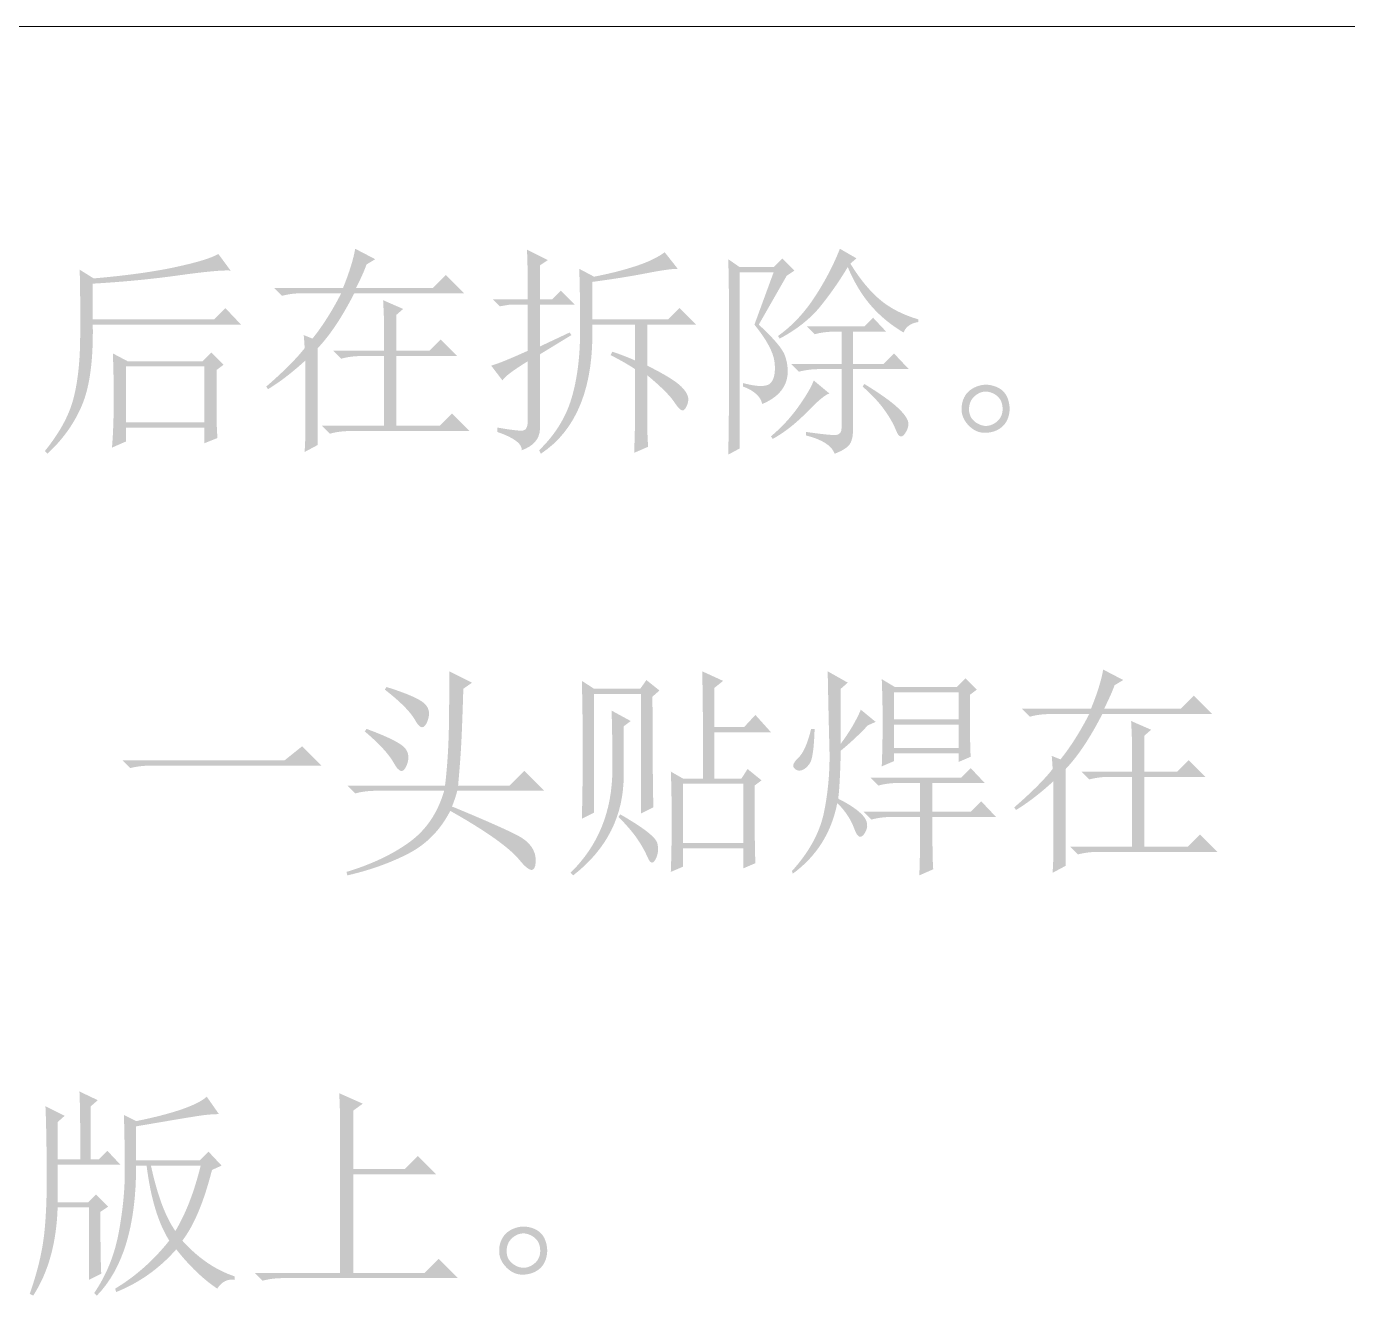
# Model space of a CAD drawing. Header units: millimetres. Extents: x 0 to 841, y 0 to 1189.
# Drawn here: x 590.01 to 637.19, y 73.58 to 118.9 of the extents above; entities that cross this region are included whole.
import ezdxf

# ---------------------------------------------------------------- set-up
doc = ezdxf.new("R2010")
doc.units = ezdxf.units.MM
doc.layers.add('C00-00-00', color=7, linetype='Continuous')
doc.layers.add('CBF-BF-BF', color=7, linetype='Continuous', true_color=0xbfbfbf)

msp = doc.modelspace()

# ---------------------------------------------------------------- hatches: boundary and pattern name
at = {"layer": 'C00-00-00'}
h = msp.add_hatch(color=256, dxfattribs=at)
edge = h.paths.add_edge_path(flags=0)
edge.add_spline(control_points=[(599.943995, 107.410843), (599.943995, 107.47313), (599.933522, 107.629124), (599.912576, 107.878273), (599.912576, 107.878273), (600.224012, 107.753699), (600.224012, 107.753699), (600.57679, 108.189159), (600.919646, 108.72935), (601.252029, 109.373169), (601.252029, 109.373169), (599.881708, 109.373169), (599.881708, 109.373169), (599.611612, 109.373169), (599.362463, 109.34175), (599.13426, 109.279462), (599.13426, 109.279462), (598.853691, 109.560031), (598.853691, 109.560031), (598.853691, 109.560031), (601.314316, 109.560031), (601.314316, 109.560031), (601.542519, 110.120066), (601.687489, 110.587496), (601.750328, 110.96122), (601.750328, 110.96122), (602.466356, 110.587496), (602.466356, 110.587496), (602.466356, 110.587496), (602.15492, 110.400634), (602.15492, 110.400634), (602.092632, 110.213772), (601.968058, 109.933755), (601.781196, 109.560031), (601.781196, 109.560031), (604.521838, 109.560031), (604.521838, 109.560031), (604.521838, 109.560031), (604.989268, 110.02691), (604.989268, 110.02691), (604.989268, 110.02691), (605.64301, 109.373169), (605.64301, 109.373169), (605.64301, 109.373169), (601.718908, 109.373169), (601.718908, 109.373169), (601.282897, 108.521541), (600.846886, 107.867249), (600.410874, 107.410843), (600.410874, 107.410843), (600.410874, 103.95362), (600.410874, 103.95362), (600.410874, 103.95362), (599.943995, 103.704471), (599.943995, 103.704471), (599.96439, 104.036854), (599.974863, 104.337817), (599.974863, 104.607913), (599.974863, 104.607913), (599.974863, 106.974831), (599.974863, 106.974831), (599.497511, 106.53882), (599.051026, 106.196515), (598.635961, 105.947366), (598.635961, 105.947366), (598.573674, 106.040521), (598.573674, 106.040521), (599.196547, 106.580161), (599.652953, 107.037119), (599.943995, 107.410843), (599.943995, 107.410843), (599.943995, 107.410843), (599.943995, 107.410843)], knot_values=[0, 0, 0, 0, 1, 1, 1, 2, 2, 2, 3, 3, 3, 4, 4, 4, 5, 5, 5, 6, 6, 6, 7, 7, 7, 8, 8, 8, 9, 9, 9, 10, 10, 10, 11, 11, 11, 12, 12, 12, 13, 13, 13, 14, 14, 14, 15, 15, 15, 16, 16, 16, 17, 17, 17, 18, 18, 18, 19, 19, 19, 20, 20, 20, 21, 21, 21, 22, 22, 22, 23, 23, 23, 24, 24, 24, 24], degree=3, periodic=1)
edge = h.paths.add_edge_path(flags=0)
edge.add_spline(control_points=[(602.777793, 108.345153), (602.777793, 108.490673), (602.76732, 108.750296), (602.746925, 109.12402), (602.746925, 109.12402), (603.462953, 108.812583), (603.462953, 108.812583), (603.462953, 108.812583), (603.213804, 108.594302), (603.213804, 108.594302), (603.213804, 108.594302), (603.213804, 107.317687), (603.213804, 107.317687), (603.213804, 107.317687), (604.397263, 107.317687), (604.397263, 107.317687), (604.397263, 107.317687), (604.802407, 107.722279), (604.802407, 107.722279), (604.802407, 107.722279), (605.39386, 107.130825), (605.39386, 107.130825), (605.39386, 107.130825), (603.213804, 107.130825), (603.213804, 107.130825), (603.213804, 107.130825), (603.213804, 104.639332), (603.213804, 104.639332), (603.213804, 104.639332), (604.770987, 104.639332), (604.770987, 104.639332), (604.770987, 104.639332), (605.206999, 105.075344), (605.206999, 105.075344), (605.206999, 105.075344), (605.829872, 104.45247), (605.829872, 104.45247), (605.829872, 104.45247), (601.594334, 104.45247), (601.594334, 104.45247), (601.324238, 104.45247), (601.075089, 104.421051), (600.846886, 104.358764), (600.846886, 104.358764), (600.566868, 104.639332), (600.566868, 104.639332), (600.566868, 104.639332), (602.777793, 104.639332), (602.777793, 104.639332), (602.777793, 104.639332), (602.777793, 107.130825), (602.777793, 107.130825), (602.777793, 107.130825), (601.999477, 107.130825), (601.999477, 107.130825), (601.729381, 107.130825), (601.480232, 107.099406), (601.252029, 107.037119), (601.252029, 107.037119), (600.97146, 107.317687), (600.97146, 107.317687), (600.97146, 107.317687), (602.777793, 107.317687), (602.777793, 107.317687), (602.777793, 107.317687), (602.777793, 108.345153), (602.777793, 108.345153)], knot_values=[0, 0, 0, 0, 1, 1, 1, 2, 2, 2, 3, 3, 3, 4, 4, 4, 5, 5, 5, 6, 6, 6, 7, 7, 7, 8, 8, 8, 9, 9, 9, 10, 10, 10, 11, 11, 11, 12, 12, 12, 13, 13, 13, 14, 14, 14, 15, 15, 15, 16, 16, 16, 17, 17, 17, 18, 18, 18, 19, 19, 19, 20, 20, 20, 21, 21, 21, 22, 22, 22, 22], degree=3, periodic=1)
h = msp.add_hatch(color=256, dxfattribs=at)
edge = h.paths.add_edge_path(flags=0)
edge.add_spline(control_points=[(612.180533, 106.445665), (612.180533, 106.445665), (612.180533, 104.763907), (612.180533, 104.763907), (612.180533, 104.493811), (612.190455, 104.203321), (612.211401, 103.891333), (612.211401, 103.891333), (611.713103, 103.673603), (611.713103, 103.673603), (611.734049, 104.255135), (611.744522, 104.701068), (611.744522, 105.013056), (611.744522, 105.013056), (611.744522, 106.663395), (611.744522, 106.663395), (611.495373, 106.829311), (611.204331, 106.995226), (610.872499, 107.161693), (610.872499, 107.161693), (610.934787, 107.286268), (610.934787, 107.286268), (611.183936, 107.203035), (611.45348, 107.099406), (611.744522, 106.974831), (611.744522, 106.974831), (611.744522, 108.251997), (611.744522, 108.251997), (611.744522, 108.251997), (610.218207, 108.251997), (610.218207, 108.251997), (610.280494, 106.030048), (609.668094, 104.49326), (608.381006, 103.642184), (608.381006, 103.642184), (608.318719, 103.766758), (608.318719, 103.766758), (608.878754, 104.306949), (609.262951, 104.91935), (609.470759, 105.60451), (609.678016, 106.289671), (609.782196, 107.099406), (609.782196, 108.033716), (609.782196, 108.968026), (609.771722, 109.705001), (609.751328, 110.245192), (609.751328, 110.245192), (610.280494, 109.964623), (610.280494, 109.964623), (610.820134, 110.068252), (611.313472, 110.192826), (611.759956, 110.338347), (612.20644, 110.483868), (612.554257, 110.649784), (612.803407, 110.836646), (612.803407, 110.836646), (613.270286, 110.245192), (613.270286, 110.245192), (613.062478, 110.245192), (612.693715, 110.192826), (612.164548, 110.089198), (611.635381, 109.985569), (610.986601, 109.88139), (610.218207, 109.777761), (610.218207, 109.777761), (610.218207, 108.438859), (610.218207, 108.438859), (610.218207, 108.438859), (612.927981, 108.438859), (612.927981, 108.438859), (612.927981, 108.438859), (613.332573, 108.843451), (613.332573, 108.843451), (613.332573, 108.843451), (613.924578, 108.251997), (613.924578, 108.251997), (613.924578, 108.251997), (612.180533, 108.251997), (612.180533, 108.251997), (612.180533, 108.251997), (612.180533, 106.787969), (612.180533, 106.787969), (612.803407, 106.476533), (613.207999, 106.227383), (613.39486, 106.040521), (613.581722, 105.85366), (613.664956, 105.687744), (613.64401, 105.542223), (613.623064, 105.396702), (613.576762, 105.288113), (613.504001, 105.215352), (613.431241, 105.142592), (613.316588, 105.225274), (613.161145, 105.464502), (613.005703, 105.703178), (612.678832, 106.030048), (612.180533, 106.445665), (612.180533, 106.445665), (612.180533, 106.445665), (612.180533, 106.445665)], knot_values=[0, 0, 0, 0, 1, 1, 1, 2, 2, 2, 3, 3, 3, 4, 4, 4, 5, 5, 5, 6, 6, 6, 7, 7, 7, 8, 8, 8, 9, 9, 9, 10, 10, 10, 11, 11, 11, 12, 12, 12, 13, 13, 13, 14, 14, 14, 15, 15, 15, 16, 16, 16, 17, 17, 17, 18, 18, 18, 19, 19, 19, 20, 20, 20, 21, 21, 21, 22, 22, 22, 23, 23, 23, 24, 24, 24, 25, 25, 25, 26, 26, 26, 27, 27, 27, 28, 28, 28, 29, 29, 29, 30, 30, 30, 31, 31, 31, 32, 32, 32, 33, 33, 33, 33], degree=3, periodic=1)
edge = h.paths.add_edge_path(flags=0)
edge.add_spline(control_points=[(608.349587, 107.47313), (608.349587, 107.47313), (609.408472, 107.971429), (609.408472, 107.971429), (609.408472, 107.971429), (609.470759, 107.878273), (609.470759, 107.878273), (609.470759, 107.878273), (608.349587, 107.193113), (608.349587, 107.193113), (608.349587, 107.193113), (608.349587, 104.514758), (608.349587, 104.514758), (608.328641, 104.16198), (608.110911, 103.912279), (607.695846, 103.766758), (607.716241, 103.995513), (607.42575, 104.213794), (606.823823, 104.421051), (606.823823, 104.421051), (606.823823, 104.577045), (606.823823, 104.577045), (607.301176, 104.493811), (607.602139, 104.457431), (607.726714, 104.467904), (607.851288, 104.477826), (607.913576, 104.59744), (607.913576, 104.826194), (607.913576, 104.826194), (607.913576, 106.943963), (607.913576, 106.943963), (607.373385, 106.611581), (607.072421, 106.383377), (607.010685, 106.258803), (607.010685, 106.258803), (606.605542, 106.787969), (606.605542, 106.787969), (606.833745, 106.850257), (607.269756, 107.026646), (607.913576, 107.317687), (607.913576, 107.317687), (607.913576, 108.968026), (607.913576, 108.968026), (607.913576, 108.968026), (607.290703, 108.968026), (607.290703, 108.968026), (607.290703, 108.968026), (606.916979, 108.905739), (606.916979, 108.905739), (606.916979, 108.905739), (606.667829, 109.154888), (606.667829, 109.154888), (606.667829, 109.154888), (607.913576, 109.154888), (607.913576, 109.154888), (607.913576, 110.047857), (607.903103, 110.639311), (607.882708, 110.930352), (607.882708, 110.930352), (608.630156, 110.556628), (608.630156, 110.556628), (608.630156, 110.556628), (608.349587, 110.369766), (608.349587, 110.369766), (608.349587, 110.369766), (608.349587, 109.154888), (608.349587, 109.154888), (608.349587, 109.154888), (608.785598, 109.154888), (608.785598, 109.154888), (608.785598, 109.154888), (609.097035, 109.466324), (609.097035, 109.466324), (609.097035, 109.466324), (609.595334, 108.968026), (609.595334, 108.968026), (609.595334, 108.968026), (608.349587, 108.968026), (608.349587, 108.968026), (608.349587, 108.968026), (608.349587, 107.47313), (608.349587, 107.47313)], knot_values=[0, 0, 0, 0, 1, 1, 1, 2, 2, 2, 3, 3, 3, 4, 4, 4, 5, 5, 5, 6, 6, 6, 7, 7, 7, 8, 8, 8, 9, 9, 9, 10, 10, 10, 11, 11, 11, 12, 12, 12, 13, 13, 13, 14, 14, 14, 15, 15, 15, 16, 16, 16, 17, 17, 17, 18, 18, 18, 19, 19, 19, 20, 20, 20, 21, 21, 21, 22, 22, 22, 23, 23, 23, 24, 24, 24, 25, 25, 25, 26, 26, 26, 27, 27, 27, 27], degree=3, periodic=1)
h = msp.add_hatch(color=256, dxfattribs=at)
edge = h.paths.add_edge_path(flags=0)
edge.add_spline(control_points=[(619.651815, 110.618916), (619.651815, 110.618916), (619.434085, 110.432054), (619.434085, 110.432054), (619.765917, 109.891863), (620.113734, 109.466324), (620.476985, 109.154888), (620.840235, 108.843451), (621.302154, 108.604775), (621.863291, 108.438859), (621.863291, 108.438859), (621.863291, 108.345153), (621.863291, 108.345153), (621.593196, 108.30326), (621.416255, 108.178686), (621.333573, 107.971429), (620.876616, 108.241524), (620.487458, 108.563434), (620.165548, 108.937158), (619.843638, 109.310882), (619.568582, 109.767288), (619.340379, 110.307479), (619.070283, 109.850521), (618.753886, 109.393564), (618.390635, 108.937158), (618.026833, 108.4802), (617.534046, 108.08553), (616.911173, 107.753699), (616.911173, 107.753699), (616.848886, 107.846854), (616.848886, 107.846854), (617.347184, 108.199632), (617.783196, 108.66155), (618.15692, 109.232609), (618.530643, 109.803668), (618.831607, 110.379688), (619.060361, 110.96122), (619.060361, 110.96122), (619.651815, 110.618916), (619.651815, 110.618916)], knot_values=[0, 0, 0, 0, 1, 1, 1, 2, 2, 2, 3, 3, 3, 4, 4, 4, 5, 5, 5, 6, 6, 6, 7, 7, 7, 8, 8, 8, 9, 9, 9, 10, 10, 10, 11, 11, 11, 12, 12, 12, 13, 13, 13, 13], degree=3, periodic=1)
edge = h.paths.add_edge_path(flags=0)
edge.add_spline(control_points=[(617.845483, 104.421051), (618.426464, 104.338369), (618.784754, 104.301988), (618.919801, 104.31191), (619.054849, 104.322383), (619.122649, 104.410578), (619.122649, 104.577045), (619.122649, 104.577045), (619.122649, 106.663395), (619.122649, 106.663395), (619.122649, 106.663395), (618.343782, 106.663395), (618.343782, 106.663395), (618.073686, 106.663395), (617.824537, 106.631975), (617.596334, 106.570239), (617.596334, 106.570239), (617.316316, 106.850257), (617.316316, 106.850257), (617.316316, 106.850257), (619.122649, 106.850257), (619.122649, 106.850257), (619.122649, 106.850257), (619.122649, 108.002848), (619.122649, 108.002848), (619.122649, 108.002848), (618.904367, 108.002848), (618.904367, 108.002848), (618.634272, 108.002848), (618.385123, 107.971429), (618.15692, 107.909141), (618.15692, 107.909141), (617.876902, 108.18971), (617.876902, 108.18971), (617.876902, 108.18971), (619.932384, 108.18971), (619.932384, 108.18971), (619.932384, 108.18971), (620.243821, 108.501146), (620.243821, 108.501146), (620.243821, 108.501146), (620.7107, 108.002848), (620.7107, 108.002848), (620.7107, 108.002848), (619.527241, 108.002848), (619.527241, 108.002848), (619.527241, 108.002848), (619.527241, 106.850257), (619.527241, 106.850257), (619.527241, 106.850257), (620.617545, 106.850257), (620.617545, 106.850257), (620.617545, 106.850257), (620.991268, 107.223981), (620.991268, 107.223981), (620.991268, 107.223981), (621.520435, 106.663395), (621.520435, 106.663395), (621.520435, 106.663395), (619.527241, 106.663395), (619.527241, 106.663395), (619.527241, 106.663395), (619.527241, 104.483338), (619.527241, 104.483338), (619.527241, 104.255135), (619.485348, 104.083707), (619.402666, 103.969606), (619.319433, 103.855504), (619.143044, 103.746363), (618.873499, 103.642184), (618.76932, 103.933225), (618.426464, 104.150956), (617.845483, 104.296476), (617.845483, 104.296476), (617.845483, 104.421051), (617.845483, 104.421051)], knot_values=[0, 0, 0, 0, 1, 1, 1, 2, 2, 2, 3, 3, 3, 4, 4, 4, 5, 5, 5, 6, 6, 6, 7, 7, 7, 8, 8, 8, 9, 9, 9, 10, 10, 10, 11, 11, 11, 12, 12, 12, 13, 13, 13, 14, 14, 14, 15, 15, 15, 16, 16, 16, 17, 17, 17, 18, 18, 18, 19, 19, 19, 20, 20, 20, 21, 21, 21, 22, 22, 22, 23, 23, 23, 24, 24, 24, 25, 25, 25, 25], degree=3, periodic=1)
edge = h.paths.add_edge_path(flags=0)
edge.add_spline(control_points=[(618.126051, 106.258803), (618.126051, 106.258803), (618.686637, 105.791372), (618.686637, 105.791372), (618.562063, 105.770426), (618.296928, 105.552696), (617.892336, 105.137631), (617.487193, 104.722015), (617.077089, 104.400656), (616.662024, 104.171902), (616.662024, 104.171902), (616.599736, 104.265057), (616.599736, 104.265057), (616.97346, 104.576494), (617.300331, 104.929271), (617.5809, 105.323942), (617.860917, 105.718612), (618.042818, 106.030048), (618.126051, 106.258803), (618.126051, 106.258803), (618.126051, 106.258803), (618.126051, 106.258803)], knot_values=[0, 0, 0, 0, 1, 1, 1, 2, 2, 2, 3, 3, 3, 4, 4, 4, 5, 5, 5, 6, 6, 6, 7, 7, 7, 7], degree=3, periodic=1)
edge = h.paths.add_edge_path(flags=0)
edge.add_spline(control_points=[(619.870097, 106.040521), (619.870097, 106.040521), (619.932384, 106.134228), (619.932384, 106.134228), (620.472024, 105.801845), (620.856221, 105.53175), (621.084424, 105.324493), (621.312627, 105.116685), (621.447675, 104.945257), (621.489567, 104.810209), (621.530908, 104.675161), (621.494528, 104.524679), (621.380426, 104.358764), (621.265774, 104.192848), (621.162145, 104.229228), (621.06899, 104.467904), (620.975283, 104.706581), (620.830314, 104.960691), (620.632979, 105.230786), (620.435643, 105.500882), (620.180982, 105.770426), (619.870097, 106.040521), (619.870097, 106.040521), (619.870097, 106.040521), (619.870097, 106.040521)], knot_values=[0, 0, 0, 0, 1, 1, 1, 2, 2, 2, 3, 3, 3, 4, 4, 4, 5, 5, 5, 6, 6, 6, 7, 7, 7, 8, 8, 8, 8], degree=3, periodic=1)
edge = h.paths.add_edge_path(flags=0)
edge.add_spline(control_points=[(615.073972, 103.611316), (615.094367, 104.6702), (615.104841, 105.920908), (615.104841, 107.363989), (615.104841, 108.807071), (615.094367, 109.88139), (615.073972, 110.587496), (615.073972, 110.587496), (615.478564, 110.307479), (615.478564, 110.307479), (615.478564, 110.307479), (616.693443, 110.307479), (616.693443, 110.307479), (616.693443, 110.307479), (617.00488, 110.618916), (617.00488, 110.618916), (617.00488, 110.618916), (617.440891, 110.182904), (617.440891, 110.182904), (617.440891, 110.182904), (617.160322, 109.996042), (617.160322, 109.996042), (617.160322, 109.996042), (616.163725, 108.251997), (616.163725, 108.251997), (616.703365, 107.753699), (617.014801, 107.384936), (617.098035, 107.146259), (617.180717, 106.907032), (617.212137, 106.678829), (617.19119, 106.461099), (617.170244, 106.242817), (617.087562, 106.045482), (616.942041, 105.869094), (616.79652, 105.692705), (616.57879, 105.542223), (616.2883, 105.417648), (616.226012, 105.687744), (615.997809, 105.895001), (615.603139, 106.040521), (615.603139, 106.040521), (615.603139, 106.165096), (615.603139, 106.165096), (616.142779, 106.019575), (616.475162, 106.025087), (616.599736, 106.18053), (616.724311, 106.335973), (616.765652, 106.585122), (616.724311, 106.927978), (616.682419, 107.270834), (616.443742, 107.711806), (616.008282, 108.251997), (616.008282, 108.251997), (616.693443, 110.120617), (616.693443, 110.120617), (616.693443, 110.120617), (615.478564, 110.120617), (615.478564, 110.120617), (615.478564, 110.120617), (615.478564, 103.829046), (615.478564, 103.829046), (615.478564, 103.829046), (615.073972, 103.611316), (615.073972, 103.611316)], knot_values=[0, 0, 0, 0, 1, 1, 1, 2, 2, 2, 3, 3, 3, 4, 4, 4, 5, 5, 5, 6, 6, 6, 7, 7, 7, 8, 8, 8, 9, 9, 9, 10, 10, 10, 11, 11, 11, 12, 12, 12, 13, 13, 13, 14, 14, 14, 15, 15, 15, 16, 16, 16, 17, 17, 17, 18, 18, 18, 19, 19, 19, 20, 20, 20, 21, 21, 21, 21], degree=3, periodic=1)
h = msp.add_hatch(color=256, dxfattribs=at)
edge = h.paths.add_edge_path(flags=0)
edge.add_spline(control_points=[(590.665829, 103.73589), (591.185074, 104.37971), (591.522418, 104.99211), (591.67786, 105.573642), (591.833303, 106.154623), (591.916537, 106.855218), (591.92701, 107.675426), (591.937483, 108.495634), (591.932522, 109.34175), (591.911576, 110.213772), (591.911576, 110.213772), (592.409874, 109.902336), (592.409874, 109.902336), (593.593334, 110.005964), (594.568985, 110.141012), (595.337379, 110.307479), (596.105773, 110.473395), (596.614545, 110.628837), (596.863694, 110.774358), (596.863694, 110.774358), (597.299705, 110.182904), (597.299705, 110.182904), (597.02961, 110.203299), (596.411697, 110.145973), (595.446519, 110.011476), (594.48079, 109.876429), (593.458286, 109.777761), (592.379006, 109.715474), (592.379006, 109.715474), (592.379006, 108.438859), (592.379006, 108.438859), (592.379006, 108.438859), (596.7077, 108.438859), (596.7077, 108.438859), (596.7077, 108.438859), (597.112843, 108.843451), (597.112843, 108.843451), (597.112843, 108.843451), (597.673429, 108.251997), (597.673429, 108.251997), (597.673429, 108.251997), (592.379006, 108.251997), (592.379006, 108.251997), (592.399401, 107.006251), (592.274827, 106.055956), (592.004731, 105.402214), (591.734636, 104.747922), (591.319571, 104.161429), (590.759536, 103.642184), (590.759536, 103.642184), (590.665829, 103.73589), (590.665829, 103.73589)], knot_values=[0, 0, 0, 0, 1, 1, 1, 2, 2, 2, 3, 3, 3, 4, 4, 4, 5, 5, 5, 6, 6, 6, 7, 7, 7, 8, 8, 8, 9, 9, 9, 10, 10, 10, 11, 11, 11, 12, 12, 12, 13, 13, 13, 14, 14, 14, 15, 15, 15, 16, 16, 16, 17, 17, 17, 17], degree=3, periodic=1)
edge = h.paths.add_edge_path(flags=0)
edge.add_spline(control_points=[(596.801407, 106.632527), (596.801407, 106.632527), (596.801407, 105.043924), (596.801407, 105.043924), (596.801407, 104.732488), (596.811328, 104.451919), (596.832275, 104.20277), (596.832275, 104.20277), (596.365395, 104.015908), (596.365395, 104.015908), (596.365395, 104.015908), (596.365395, 104.577045), (596.365395, 104.577045), (596.365395, 104.577045), (593.562466, 104.577045), (593.562466, 104.577045), (593.562466, 104.577045), (593.562466, 104.078195), (593.562466, 104.078195), (593.562466, 104.078195), (593.064167, 103.860465), (593.064167, 103.860465), (593.105508, 104.338369), (593.126454, 104.903916), (593.126454, 105.557657), (593.126454, 106.211398), (593.115981, 106.767023), (593.095035, 107.223981), (593.095035, 107.223981), (593.624753, 106.943963), (593.624753, 106.943963), (593.624753, 106.943963), (596.303108, 106.943963), (596.303108, 106.943963), (596.303108, 106.943963), (596.614545, 107.2554), (596.614545, 107.2554), (596.614545, 107.2554), (597.050556, 106.819389), (597.050556, 106.819389), (597.050556, 106.819389), (596.801407, 106.632527), (596.801407, 106.632527)], knot_values=[0, 0, 0, 0, 1, 1, 1, 2, 2, 2, 3, 3, 3, 4, 4, 4, 5, 5, 5, 6, 6, 6, 7, 7, 7, 8, 8, 8, 9, 9, 9, 10, 10, 10, 11, 11, 11, 12, 12, 12, 13, 13, 13, 14, 14, 14, 14], degree=3, periodic=1)
edge = h.paths.add_edge_path(flags=0)
edge.add_spline(control_points=[(593.562466, 106.757101), (593.562466, 106.757101), (593.562466, 104.763907), (593.562466, 104.763907), (593.562466, 104.763907), (596.365395, 104.763907), (596.365395, 104.763907), (596.365395, 104.763907), (596.365395, 106.757101), (596.365395, 106.757101), (596.365395, 106.757101), (593.562466, 106.757101), (593.562466, 106.757101)], knot_values=[0, 0, 0, 0, 1, 1, 1, 2, 2, 2, 3, 3, 3, 4, 4, 4, 4], degree=3, periodic=1)
h = msp.add_hatch(color=256, dxfattribs=at)
edge = h.paths.add_edge_path(flags=0)
edge.add_spline(control_points=[(624.621843, 106.040521), (624.840124, 105.957288), (624.985094, 105.811767), (625.057854, 105.60451), (625.130615, 105.396702), (625.141088, 105.194406), (625.089274, 104.997071), (625.037459, 104.799736), (624.93328, 104.649254), (624.777837, 104.545626), (624.621843, 104.441446), (624.439942, 104.389632), (624.232685, 104.389632), (624.024877, 104.389632), (623.838015, 104.472314), (623.672099, 104.638781), (623.505632, 104.805248), (623.417438, 104.986598), (623.407516, 105.183933), (623.397043, 105.381268), (623.438384, 105.557657), (623.53209, 105.713651), (623.625246, 105.869094), (623.775728, 105.983195), (623.983536, 106.055956), (624.190793, 106.128716), (624.403562, 106.123204), (624.621843, 106.040521), (624.621843, 106.040521), (624.621843, 106.040521), (624.621843, 106.040521)], knot_values=[0, 0, 0, 0, 1, 1, 1, 2, 2, 2, 3, 3, 3, 4, 4, 4, 5, 5, 5, 6, 6, 6, 7, 7, 7, 8, 8, 8, 9, 9, 9, 10, 10, 10, 10], degree=3, periodic=1)
edge = h.paths.add_edge_path(flags=0)
edge.add_spline(control_points=[(623.983536, 104.717054), (624.190793, 104.602401), (624.39364, 104.607913), (624.590975, 104.732488), (624.78831, 104.857062), (624.881465, 105.038412), (624.870992, 105.27764), (624.860519, 105.516316), (624.751379, 105.687744), (624.544122, 105.791372), (624.336314, 105.895001), (624.138979, 105.885079), (623.952117, 105.760504), (623.765255, 105.635929), (623.672099, 105.458989), (623.672099, 105.230786), (623.672099, 105.002583), (623.775728, 104.831155), (623.983536, 104.717054), (623.983536, 104.717054), (623.983536, 104.717054), (623.983536, 104.717054)], knot_values=[0, 0, 0, 0, 1, 1, 1, 2, 2, 2, 3, 3, 3, 4, 4, 4, 5, 5, 5, 6, 6, 6, 7, 7, 7, 7], degree=3, periodic=1)
h = msp.add_hatch(color=256, dxfattribs=at)
edge = h.paths.add_edge_path(flags=0)
edge.add_spline(control_points=[(602.871736, 95.312469), (603.598238, 95.084266), (604.050234, 94.886931), (604.226623, 94.721015), (604.403012, 94.554548), (604.43388, 94.336818), (604.319778, 94.066722), (604.205677, 93.796627), (604.065668, 93.812612), (603.899752, 94.113576), (603.733285, 94.414539), (603.370034, 94.782751), (602.809448, 95.219314), (602.809448, 95.219314), (602.871736, 95.312469), (602.871736, 95.312469)], knot_values=[0, 0, 0, 0, 1, 1, 1, 2, 2, 2, 3, 3, 3, 4, 4, 4, 5, 5, 5, 5], degree=3, periodic=1)
edge = h.paths.add_edge_path(flags=0)
edge.add_spline(control_points=[(602.155707, 93.817573), (602.944496, 93.526532), (603.406415, 93.293367), (603.541462, 93.116979), (603.675959, 92.94059), (603.686432, 92.727821), (603.57233, 92.478671), (603.458229, 92.229522), (603.312708, 92.265351), (603.136319, 92.587261), (602.95993, 92.90917), (602.612113, 93.287855), (602.09342, 93.724418), (602.09342, 93.724418), (602.155707, 93.817573), (602.155707, 93.817573)], knot_values=[0, 0, 0, 0, 1, 1, 1, 2, 2, 2, 3, 3, 3, 4, 4, 4, 5, 5, 5, 5], degree=3, periodic=1)
edge = h.paths.add_edge_path(flags=0)
edge.add_spline(control_points=[(605.923815, 95.468463), (605.923815, 95.468463), (605.612378, 95.250182), (605.612378, 95.250182), (605.591432, 94.565021), (605.571037, 93.989001), (605.550091, 93.521571), (605.529145, 93.05414), (605.487803, 92.47812), (605.425516, 91.793511), (605.425516, 91.793511), (607.263268, 91.793511), (607.263268, 91.793511), (607.263268, 91.793511), (607.792435, 92.322677), (607.792435, 92.322677), (607.792435, 92.322677), (608.509014, 91.606649), (608.509014, 91.606649), (608.509014, 91.606649), (605.394648, 91.606649), (605.394648, 91.606649), (605.352756, 91.440182), (605.290468, 91.25332), (605.207786, 91.046063), (606.266119, 90.6095), (607.034514, 90.272157), (607.511866, 90.03348), (607.989218, 89.794804), (608.217973, 89.472894), (608.197027, 89.068302), (608.17608, 88.66371), (607.984257, 88.684105), (607.621007, 89.13059), (607.257756, 89.577074), (606.432586, 90.163567), (605.145499, 90.890069), (604.79217, 90.204908), (604.293871, 89.696137), (603.650052, 89.364305), (603.006232, 89.031922), (602.279731, 88.7723), (601.470547, 88.585438), (601.470547, 88.585438), (601.439127, 88.710012), (601.439127, 88.710012), (602.332096, 88.980108), (603.079544, 89.332886), (603.681471, 89.768897), (604.283398, 90.204908), (604.699014, 90.817308), (604.927218, 91.606649), (604.927218, 91.606649), (602.498012, 91.606649), (602.498012, 91.606649), (602.227916, 91.606649), (601.978767, 91.575229), (601.750564, 91.512942), (601.750564, 91.512942), (601.470547, 91.793511), (601.470547, 91.793511), (601.470547, 91.793511), (604.958637, 91.793511), (604.958637, 91.793511), (605.041319, 92.47812), (605.088172, 93.220607), (605.098646, 94.019869), (605.108567, 94.819131), (605.11408, 95.437044), (605.11408, 95.873055), (605.11408, 95.873055), (605.923815, 95.468463), (605.923815, 95.468463)], knot_values=[0, 0, 0, 0, 1, 1, 1, 2, 2, 2, 3, 3, 3, 4, 4, 4, 5, 5, 5, 6, 6, 6, 7, 7, 7, 8, 8, 8, 9, 9, 9, 10, 10, 10, 11, 11, 11, 12, 12, 12, 13, 13, 13, 14, 14, 14, 15, 15, 15, 16, 16, 16, 17, 17, 17, 18, 18, 18, 19, 19, 19, 20, 20, 20, 21, 21, 21, 22, 22, 22, 23, 23, 23, 24, 24, 24, 24], degree=3, periodic=1)
h = msp.add_hatch(color=256, dxfattribs=at)
edge = h.paths.add_edge_path(flags=0)
edge.add_spline(control_points=[(613.457935, 91.855798), (613.457935, 91.855798), (613.457935, 89.738029), (613.457935, 89.738029), (613.457935, 89.738029), (615.606573, 89.738029), (615.606573, 89.738029), (615.606573, 89.738029), (615.606573, 91.855798), (615.606573, 91.855798), (615.606573, 91.855798), (613.457935, 91.855798), (613.457935, 91.855798)], knot_values=[0, 0, 0, 0, 1, 1, 1, 2, 2, 2, 3, 3, 3, 4, 4, 4, 4], degree=3, periodic=1)
edge = h.paths.add_edge_path(flags=0)
edge.add_spline(control_points=[(613.021924, 88.710012), (613.042319, 89.229257), (613.052792, 89.836145), (613.052792, 90.531779), (613.052792, 91.227413), (613.042319, 91.813906), (613.021924, 92.291809), (613.021924, 92.291809), (613.457935, 92.04266), (613.457935, 92.04266), (613.457935, 92.04266), (614.173964, 92.04266), (614.173964, 92.04266), (614.173964, 93.8071), (614.163491, 95.083715), (614.143096, 95.873055), (614.143096, 95.873055), (614.890544, 95.53075), (614.890544, 95.53075), (614.890544, 95.53075), (614.579107, 95.281601), (614.579107, 95.281601), (614.579107, 95.281601), (614.579107, 93.87986), (614.579107, 93.87986), (614.579107, 93.87986), (615.637992, 93.87986), (615.637992, 93.87986), (615.637992, 93.87986), (616.042584, 94.315872), (616.042584, 94.315872), (616.042584, 94.315872), (616.60317, 93.692999), (616.60317, 93.692999), (616.60317, 93.692999), (614.579107, 93.692999), (614.579107, 93.692999), (614.579107, 93.692999), (614.579107, 92.04266), (614.579107, 92.04266), (614.579107, 92.04266), (615.544285, 92.04266), (615.544285, 92.04266), (615.544285, 92.04266), (615.762567, 92.384965), (615.762567, 92.384965), (615.762567, 92.384965), (616.260865, 91.980373), (616.260865, 91.980373), (616.260865, 91.980373), (616.011716, 91.793511), (616.011716, 91.793511), (616.011716, 90.423189), (616.021638, 89.498801), (616.042584, 89.021449), (616.042584, 89.021449), (615.606573, 88.834587), (615.606573, 88.834587), (615.606573, 88.834587), (615.606573, 89.551167), (615.606573, 89.551167), (615.606573, 89.551167), (613.457935, 89.551167), (613.457935, 89.551167), (613.457935, 89.551167), (613.457935, 88.896874), (613.457935, 88.896874), (613.457935, 88.896874), (613.021924, 88.710012), (613.021924, 88.710012)], knot_values=[0, 0, 0, 0, 1, 1, 1, 2, 2, 2, 3, 3, 3, 4, 4, 4, 5, 5, 5, 6, 6, 6, 7, 7, 7, 8, 8, 8, 9, 9, 9, 10, 10, 10, 11, 11, 11, 12, 12, 12, 13, 13, 13, 14, 14, 14, 15, 15, 15, 16, 16, 16, 17, 17, 17, 18, 18, 18, 19, 19, 19, 20, 20, 20, 21, 21, 21, 22, 22, 22, 23, 23, 23, 23], degree=3, periodic=1)
edge = h.paths.add_edge_path(flags=0)
edge.add_spline(control_points=[(609.845271, 95.53075), (609.845271, 95.53075), (610.281282, 95.250182), (610.281282, 95.250182), (610.281282, 95.250182), (611.93162, 95.250182), (611.93162, 95.250182), (611.93162, 95.250182), (612.149902, 95.561618), (612.149902, 95.561618), (612.149902, 95.561618), (612.616781, 95.187894), (612.616781, 95.187894), (612.616781, 95.187894), (612.367632, 94.970164), (612.367632, 94.970164), (612.367632, 93.205173), (612.378105, 91.886666), (612.399051, 91.014643), (612.399051, 91.014643), (611.96304, 90.796913), (611.96304, 90.796913), (611.96304, 90.796913), (611.96304, 95.06332), (611.96304, 95.06332), (611.96304, 95.06332), (610.281282, 95.06332), (610.281282, 95.06332), (610.281282, 95.06332), (610.281282, 90.827782), (610.281282, 90.827782), (610.281282, 90.827782), (609.845271, 90.610051), (609.845271, 90.610051), (609.865665, 91.377894), (609.876139, 92.18763), (609.876139, 93.038706), (609.876139, 93.889782), (609.865665, 94.720464), (609.845271, 95.53075), (609.845271, 95.53075), (609.845271, 95.53075), (609.845271, 95.53075)], knot_values=[0, 0, 0, 0, 1, 1, 1, 2, 2, 2, 3, 3, 3, 4, 4, 4, 5, 5, 5, 6, 6, 6, 7, 7, 7, 8, 8, 8, 9, 9, 9, 10, 10, 10, 11, 11, 11, 12, 12, 12, 13, 13, 13, 14, 14, 14, 14], degree=3, periodic=1)
edge = h.paths.add_edge_path(flags=0)
edge.add_spline(control_points=[(610.904155, 94.471866), (610.904155, 94.471866), (611.589316, 94.098142), (611.589316, 94.098142), (611.589316, 94.098142), (611.340166, 93.91128), (611.340166, 93.91128), (611.340166, 93.91128), (611.340166, 92.167235), (611.340166, 92.167235), (611.340166, 90.71368), (610.737688, 89.519748), (609.533834, 88.585438), (609.533834, 88.585438), (609.440127, 88.678593), (609.440127, 88.678593), (610.436725, 89.654244), (610.935023, 90.890069), (610.935023, 92.384965), (610.935023, 93.33967), (610.92455, 94.035303), (610.904155, 94.471866), (610.904155, 94.471866), (610.904155, 94.471866), (610.904155, 94.471866)], knot_values=[0, 0, 0, 0, 1, 1, 1, 2, 2, 2, 3, 3, 3, 4, 4, 4, 5, 5, 5, 6, 6, 6, 7, 7, 7, 8, 8, 8, 8], degree=3, periodic=1)
edge = h.paths.add_edge_path(flags=0)
edge.add_spline(control_points=[(611.215592, 90.765494), (612.045722, 90.288142), (612.487245, 89.945286), (612.53906, 89.738029), (612.590874, 89.530221), (612.569928, 89.338398), (612.476772, 89.162009), (612.383066, 88.98562), (612.28991, 89.006015), (612.196204, 89.224296), (612.102497, 89.442026), (611.977922, 89.665268), (611.82248, 89.893472), (611.667037, 90.121675), (611.443795, 90.381297), (611.153304, 90.672339), (611.153304, 90.672339), (611.215592, 90.765494), (611.215592, 90.765494)], knot_values=[0, 0, 0, 0, 1, 1, 1, 2, 2, 2, 3, 3, 3, 4, 4, 4, 5, 5, 5, 6, 6, 6, 6], degree=3, periodic=1)
h = msp.add_hatch(color=256, dxfattribs=at)
edge = h.paths.add_edge_path(flags=0)
edge.add_spline(control_points=[(620.555494, 92.478671), (620.57644, 93.038706), (620.586913, 93.562912), (620.586913, 94.051288), (620.586913, 94.539114), (620.57644, 95.052847), (620.555494, 95.593038), (620.555494, 95.593038), (621.022924, 95.312469), (621.022924, 95.312469), (621.022924, 95.312469), (623.233849, 95.312469), (623.233849, 95.312469), (623.233849, 95.312469), (623.545285, 95.623906), (623.545285, 95.623906), (623.545285, 95.623906), (623.950429, 95.219314), (623.950429, 95.219314), (623.950429, 95.219314), (623.701279, 95.032452), (623.701279, 95.032452), (623.701279, 93.8071), (623.711201, 93.070125), (623.732147, 92.820976), (623.732147, 92.820976), (623.296136, 92.634114), (623.296136, 92.634114), (623.296136, 92.634114), (623.296136, 92.945551), (623.296136, 92.945551), (623.296136, 92.945551), (620.991505, 92.945551), (620.991505, 92.945551), (620.991505, 92.945551), (620.991505, 92.665533), (620.991505, 92.665533), (620.991505, 92.665533), (620.555494, 92.478671), (620.555494, 92.478671)], knot_values=[0, 0, 0, 0, 1, 1, 1, 2, 2, 2, 3, 3, 3, 4, 4, 4, 5, 5, 5, 6, 6, 6, 7, 7, 7, 8, 8, 8, 9, 9, 9, 10, 10, 10, 11, 11, 11, 12, 12, 12, 13, 13, 13, 13], degree=3, periodic=1)
edge = h.paths.add_edge_path(flags=0)
edge.add_spline(control_points=[(620.991505, 95.125607), (620.991505, 95.125607), (620.991505, 94.160429), (620.991505, 94.160429), (620.991505, 94.160429), (623.296136, 94.160429), (623.296136, 94.160429), (623.296136, 94.160429), (623.296136, 95.125607), (623.296136, 95.125607), (623.296136, 95.125607), (620.991505, 95.125607), (620.991505, 95.125607)], knot_values=[0, 0, 0, 0, 1, 1, 1, 2, 2, 2, 3, 3, 3, 4, 4, 4, 4], degree=3, periodic=1)
edge = h.paths.add_edge_path(flags=0)
edge.add_spline(control_points=[(623.296136, 93.973567), (623.296136, 93.973567), (620.991505, 93.973567), (620.991505, 93.973567), (620.991505, 93.973567), (620.991505, 93.132413), (620.991505, 93.132413), (620.991505, 93.132413), (623.296136, 93.132413), (623.296136, 93.132413), (623.296136, 93.132413), (623.296136, 93.973567), (623.296136, 93.973567)], knot_values=[0, 0, 0, 0, 1, 1, 1, 2, 2, 2, 3, 3, 3, 4, 4, 4, 4], degree=3, periodic=1)
edge = h.paths.add_edge_path(flags=0)
edge.add_spline(control_points=[(622.361826, 90.672339), (622.361826, 89.67519), (622.372299, 89.052317), (622.393245, 88.803168), (622.393245, 88.803168), (621.894947, 88.585438), (621.894947, 88.585438), (621.915342, 88.959162), (621.925815, 89.654795), (621.925815, 90.672339), (621.925815, 90.672339), (620.929218, 90.672339), (620.929218, 90.672339), (620.659122, 90.672339), (620.409973, 90.64092), (620.18177, 90.578632), (620.18177, 90.578632), (619.901752, 90.859201), (619.901752, 90.859201), (619.901752, 90.859201), (621.925815, 90.859201), (621.925815, 90.859201), (621.925815, 90.859201), (621.925815, 91.886666), (621.925815, 91.886666), (621.925815, 91.886666), (621.178367, 91.886666), (621.178367, 91.886666), (620.908271, 91.886666), (620.659122, 91.855247), (620.430919, 91.793511), (620.430919, 91.793511), (620.150902, 92.073528), (620.150902, 92.073528), (620.150902, 92.073528), (623.389843, 92.073528), (623.389843, 92.073528), (623.389843, 92.073528), (623.732147, 92.416384), (623.732147, 92.416384), (623.732147, 92.416384), (624.230446, 91.886666), (624.230446, 91.886666), (624.230446, 91.886666), (622.361826, 91.886666), (622.361826, 91.886666), (622.361826, 91.886666), (622.361826, 90.859201), (622.361826, 90.859201), (622.361826, 90.859201), (623.732147, 90.859201), (623.732147, 90.859201), (623.732147, 90.859201), (624.105871, 91.232925), (624.105871, 91.232925), (624.105871, 91.232925), (624.635589, 90.672339), (624.635589, 90.672339), (624.635589, 90.672339), (622.361826, 90.672339), (622.361826, 90.672339)], knot_values=[0, 0, 0, 0, 1, 1, 1, 2, 2, 2, 3, 3, 3, 4, 4, 4, 5, 5, 5, 6, 6, 6, 7, 7, 7, 8, 8, 8, 9, 9, 9, 10, 10, 10, 11, 11, 11, 12, 12, 12, 13, 13, 13, 14, 14, 14, 15, 15, 15, 16, 16, 16, 17, 17, 17, 18, 18, 18, 19, 19, 19, 20, 20, 20, 20], degree=3, periodic=1)
edge = h.paths.add_edge_path(flags=0)
edge.add_spline(control_points=[(618.624586, 95.873055), (618.624586, 95.873055), (619.341166, 95.468463), (619.341166, 95.468463), (619.341166, 95.468463), (619.092017, 95.250182), (619.092017, 95.250182), (619.092017, 95.250182), (619.092017, 93.288407), (619.092017, 93.288407), (619.402902, 93.703472), (619.641579, 94.108064), (619.808046, 94.502734), (619.808046, 94.502734), (620.337764, 94.066722), (620.337764, 94.066722), (620.337764, 94.066722), (620.057195, 93.942148), (620.057195, 93.942148), (619.766153, 93.630711), (619.444795, 93.329748), (619.092017, 93.039257), (619.071071, 92.167235), (619.039652, 91.596176), (618.99831, 91.32608), (619.413376, 91.118272), (619.709378, 90.915976), (619.885767, 90.718641), (620.062156, 90.521306), (620.083102, 90.314049), (619.948054, 90.095768), (619.813007, 89.877486), (619.688432, 89.929852), (619.57433, 90.251762), (619.460229, 90.573671), (619.257933, 90.879596), (618.967442, 91.170637), (618.759634, 90.111202), (618.229916, 89.270598), (617.37884, 88.647725), (617.37884, 88.647725), (617.347972, 88.74088), (617.347972, 88.74088), (617.970845, 89.426041), (618.354491, 90.137109), (618.500012, 90.874635), (618.645533, 91.61161), (618.70782, 92.354097), (618.686874, 93.101545), (618.665928, 93.848992), (618.645533, 94.772829), (618.624586, 95.873055), (618.624586, 95.873055), (618.624586, 95.873055), (618.624586, 95.873055)], knot_values=[0, 0, 0, 0, 1, 1, 1, 2, 2, 2, 3, 3, 3, 4, 4, 4, 5, 5, 5, 6, 6, 6, 7, 7, 7, 8, 8, 8, 9, 9, 9, 10, 10, 10, 11, 11, 11, 12, 12, 12, 13, 13, 13, 14, 14, 14, 15, 15, 15, 16, 16, 16, 17, 17, 17, 18, 18, 18, 18], degree=3, periodic=1)
edge = h.paths.add_edge_path(flags=0)
edge.add_spline(control_points=[(618.157707, 93.817573), (618.136761, 93.132413), (618.079435, 92.722308), (617.986279, 92.587261), (617.892573, 92.452213), (617.793905, 92.368979), (617.690277, 92.338111), (617.586648, 92.307243), (617.498454, 92.33315), (617.425693, 92.416384), (617.352933, 92.499066), (617.404747, 92.623641), (617.581136, 92.790108), (617.757525, 92.956024), (617.908558, 93.298328), (618.033132, 93.817573), (618.033132, 93.817573), (618.157707, 93.817573), (618.157707, 93.817573)], knot_values=[0, 0, 0, 0, 1, 1, 1, 2, 2, 2, 3, 3, 3, 4, 4, 4, 5, 5, 5, 6, 6, 6, 6], degree=3, periodic=1)
h = msp.add_hatch(color=256, dxfattribs=at)
edge = h.paths.add_edge_path(flags=0)
edge.add_spline(control_points=[(626.657006, 92.384965), (626.657006, 92.447252), (626.646533, 92.603246), (626.625586, 92.852395), (626.625586, 92.852395), (626.937023, 92.727821), (626.937023, 92.727821), (627.289801, 93.163281), (627.632657, 93.703472), (627.96504, 94.347291), (627.96504, 94.347291), (626.594718, 94.347291), (626.594718, 94.347291), (626.324623, 94.347291), (626.075474, 94.315872), (625.847271, 94.253584), (625.847271, 94.253584), (625.566702, 94.534153), (625.566702, 94.534153), (625.566702, 94.534153), (628.027327, 94.534153), (628.027327, 94.534153), (628.25553, 95.094188), (628.4005, 95.561618), (628.463338, 95.935342), (628.463338, 95.935342), (629.179367, 95.561618), (629.179367, 95.561618), (629.179367, 95.561618), (628.86793, 95.374756), (628.86793, 95.374756), (628.805643, 95.187894), (628.681068, 94.907877), (628.494206, 94.534153), (628.494206, 94.534153), (631.234849, 94.534153), (631.234849, 94.534153), (631.234849, 94.534153), (631.702279, 95.001032), (631.702279, 95.001032), (631.702279, 95.001032), (632.356021, 94.347291), (632.356021, 94.347291), (632.356021, 94.347291), (628.431919, 94.347291), (628.431919, 94.347291), (627.995908, 93.495663), (627.559896, 92.841371), (627.123885, 92.384965), (627.123885, 92.384965), (627.123885, 88.927742), (627.123885, 88.927742), (627.123885, 88.927742), (626.657006, 88.678593), (626.657006, 88.678593), (626.677401, 89.010976), (626.687874, 89.311939), (626.687874, 89.582035), (626.687874, 89.582035), (626.687874, 91.948953), (626.687874, 91.948953), (626.210521, 91.512942), (625.764037, 91.170637), (625.348972, 90.921488), (625.348972, 90.921488), (625.286685, 91.014643), (625.286685, 91.014643), (625.909558, 91.554283), (626.365964, 92.011241), (626.657006, 92.384965), (626.657006, 92.384965), (626.657006, 92.384965), (626.657006, 92.384965)], knot_values=[0, 0, 0, 0, 1, 1, 1, 2, 2, 2, 3, 3, 3, 4, 4, 4, 5, 5, 5, 6, 6, 6, 7, 7, 7, 8, 8, 8, 9, 9, 9, 10, 10, 10, 11, 11, 11, 12, 12, 12, 13, 13, 13, 14, 14, 14, 15, 15, 15, 16, 16, 16, 17, 17, 17, 18, 18, 18, 19, 19, 19, 20, 20, 20, 21, 21, 21, 22, 22, 22, 23, 23, 23, 24, 24, 24, 24], degree=3, periodic=1)
edge = h.paths.add_edge_path(flags=0)
edge.add_spline(control_points=[(629.490803, 93.319275), (629.490803, 93.464795), (629.48033, 93.724418), (629.459935, 94.098142), (629.459935, 94.098142), (630.175964, 93.786705), (630.175964, 93.786705), (630.175964, 93.786705), (629.926815, 93.568424), (629.926815, 93.568424), (629.926815, 93.568424), (629.926815, 92.291809), (629.926815, 92.291809), (629.926815, 92.291809), (631.110274, 92.291809), (631.110274, 92.291809), (631.110274, 92.291809), (631.515417, 92.696401), (631.515417, 92.696401), (631.515417, 92.696401), (632.106871, 92.104947), (632.106871, 92.104947), (632.106871, 92.104947), (629.926815, 92.104947), (629.926815, 92.104947), (629.926815, 92.104947), (629.926815, 89.613454), (629.926815, 89.613454), (629.926815, 89.613454), (631.483998, 89.613454), (631.483998, 89.613454), (631.483998, 89.613454), (631.920009, 90.049466), (631.920009, 90.049466), (631.920009, 90.049466), (632.542882, 89.426592), (632.542882, 89.426592), (632.542882, 89.426592), (628.307344, 89.426592), (628.307344, 89.426592), (628.037249, 89.426592), (627.7881, 89.395173), (627.559896, 89.332886), (627.559896, 89.332886), (627.279879, 89.613454), (627.279879, 89.613454), (627.279879, 89.613454), (629.490803, 89.613454), (629.490803, 89.613454), (629.490803, 89.613454), (629.490803, 92.104947), (629.490803, 92.104947), (629.490803, 92.104947), (628.712488, 92.104947), (628.712488, 92.104947), (628.442392, 92.104947), (628.193243, 92.073528), (627.96504, 92.011241), (627.96504, 92.011241), (627.684471, 92.291809), (627.684471, 92.291809), (627.684471, 92.291809), (629.490803, 92.291809), (629.490803, 92.291809), (629.490803, 92.291809), (629.490803, 93.319275), (629.490803, 93.319275)], knot_values=[0, 0, 0, 0, 1, 1, 1, 2, 2, 2, 3, 3, 3, 4, 4, 4, 5, 5, 5, 6, 6, 6, 7, 7, 7, 8, 8, 8, 9, 9, 9, 10, 10, 10, 11, 11, 11, 12, 12, 12, 13, 13, 13, 14, 14, 14, 15, 15, 15, 16, 16, 16, 17, 17, 17, 18, 18, 18, 19, 19, 19, 20, 20, 20, 21, 21, 21, 22, 22, 22, 22], degree=3, periodic=1)
h = msp.add_hatch(color=256, dxfattribs=at)
edge = h.paths.add_edge_path(flags=0)
edge.add_spline(control_points=[(593.438127, 92.696401), (593.438127, 92.696401), (599.230849, 92.696401), (599.230849, 92.696401), (599.230849, 92.696401), (599.853722, 93.1947), (599.853722, 93.1947), (599.853722, 93.1947), (600.538882, 92.509539), (600.538882, 92.509539), (600.538882, 92.509539), (594.559299, 92.509539), (594.559299, 92.509539), (594.226916, 92.509539), (593.946899, 92.47812), (593.718696, 92.416384), (593.718696, 92.416384), (593.438127, 92.696401), (593.438127, 92.696401)], knot_values=[0, 0, 0, 0, 1, 1, 1, 2, 2, 2, 3, 3, 3, 4, 4, 4, 5, 5, 5, 6, 6, 6, 6], degree=3, periodic=1)
h = msp.add_hatch(color=256, dxfattribs=at)
edge = h.paths.add_edge_path(flags=0)
edge.add_spline(control_points=[(591.933886, 78.441389), (591.933886, 79.624297), (591.923413, 80.434033), (591.902467, 80.870595), (591.902467, 80.870595), (592.55676, 80.559159), (592.55676, 80.559159), (592.55676, 80.559159), (592.30761, 80.340877), (592.30761, 80.340877), (592.30761, 80.340877), (592.30761, 78.441389), (592.30761, 78.441389), (592.30761, 78.441389), (592.587628, 78.441389), (592.587628, 78.441389), (592.587628, 78.441389), (592.899064, 78.752826), (592.899064, 78.752826), (592.899064, 78.752826), (593.366495, 78.254528), (593.366495, 78.254528), (593.366495, 78.254528), (591.124151, 78.254528), (591.124151, 78.254528), (591.124151, 78.254528), (591.124151, 76.915074), (591.124151, 76.915074), (591.124151, 76.915074), (592.213904, 76.915074), (592.213904, 76.915074), (592.213904, 76.915074), (592.494472, 77.195643), (592.494472, 77.195643), (592.494472, 77.195643), (592.930483, 76.759632), (592.930483, 76.759632), (592.930483, 76.759632), (592.649915, 76.57277), (592.649915, 76.57277), (592.649915, 75.492939), (592.660388, 74.755964), (592.681334, 74.361294), (592.681334, 74.361294), (592.245323, 74.143013), (592.245323, 74.143013), (592.245323, 74.143013), (592.245323, 76.728212), (592.245323, 76.728212), (592.245323, 76.728212), (591.124151, 76.728212), (591.124151, 76.728212), (591.082259, 75.46152), (590.791768, 74.413108), (590.252128, 73.582427), (590.252128, 73.582427), (590.127554, 73.644714), (590.127554, 73.644714), (590.397098, 74.413108), (590.568526, 75.118664), (590.641286, 75.762483), (590.714047, 76.406303), (590.744915, 77.226511), (590.734442, 78.223108), (590.723969, 79.219705), (590.708535, 79.925261), (590.68814, 80.340877), (590.68814, 80.340877), (591.3733, 79.998573), (591.3733, 79.998573), (591.3733, 79.998573), (591.124151, 79.780291), (591.124151, 79.780291), (591.124151, 79.780291), (591.124151, 78.441389), (591.124151, 78.441389), (591.124151, 78.441389), (591.933886, 78.441389), (591.933886, 78.441389)], knot_values=[0, 0, 0, 0, 1, 1, 1, 2, 2, 2, 3, 3, 3, 4, 4, 4, 5, 5, 5, 6, 6, 6, 7, 7, 7, 8, 8, 8, 9, 9, 9, 10, 10, 10, 11, 11, 11, 12, 12, 12, 13, 13, 13, 14, 14, 14, 15, 15, 15, 16, 16, 16, 17, 17, 17, 18, 18, 18, 19, 19, 19, 20, 20, 20, 21, 21, 21, 22, 22, 22, 23, 23, 23, 24, 24, 24, 25, 25, 25, 26, 26, 26, 26], degree=3, periodic=1)
edge = h.paths.add_edge_path(flags=0)
edge.add_spline(control_points=[(596.636304, 78.067666), (596.345262, 76.925547), (595.992484, 76.084393), (595.577419, 75.544753), (596.138005, 74.92188), (596.760878, 74.495791), (597.446039, 74.267587), (597.446039, 74.267587), (597.446039, 74.143013), (597.446039, 74.143013), (597.19689, 74.184905), (596.989082, 74.080725), (596.823166, 73.831576), (596.324867, 74.163959), (595.837042, 74.630838), (595.359689, 75.233317), (594.757211, 74.547605), (594.040631, 74.039384), (593.210501, 73.707001), (593.210501, 73.707001), (593.179633, 73.831576), (593.179633, 73.831576), (593.906135, 74.268139), (594.549403, 74.838646), (595.11054, 75.544753), (594.71587, 76.167626), (594.445774, 77.060044), (594.300805, 78.223108), (594.300805, 78.223108), (593.927081, 78.223108), (593.927081, 78.223108), (593.927081, 76.084393), (593.45965, 74.537683), (592.52534, 73.582427), (592.52534, 73.582427), (592.432185, 73.676133), (592.432185, 73.676133), (592.867645, 74.319953), (593.158135, 75.035981), (593.303656, 75.825322), (593.449177, 76.614111), (593.521937, 77.335652), (593.521937, 77.989393), (593.521937, 78.643134), (593.511464, 79.323334), (593.491069, 80.029441), (593.491069, 80.029441), (593.927081, 79.811711), (593.927081, 79.811711), (595.25551, 80.081255), (596.096664, 80.371745), (596.449442, 80.683733), (596.449442, 80.683733), (596.885453, 80.06086), (596.885453, 80.06086), (596.698591, 80.06086), (596.490783, 80.044875), (596.26258, 80.014007), (596.034377, 79.982587), (595.25551, 79.853052), (593.927081, 79.624849), (593.927081, 79.624849), (593.927081, 78.40997), (593.927081, 78.40997), (593.927081, 78.40997), (596.200292, 78.40997), (596.200292, 78.40997), (596.200292, 78.40997), (596.511729, 78.721407), (596.511729, 78.721407), (596.511729, 78.721407), (596.97916, 78.223108), (596.97916, 78.223108), (596.97916, 78.223108), (596.636304, 78.067666), (596.636304, 78.067666)], knot_values=[0, 0, 0, 0, 1, 1, 1, 2, 2, 2, 3, 3, 3, 4, 4, 4, 5, 5, 5, 6, 6, 6, 7, 7, 7, 8, 8, 8, 9, 9, 9, 10, 10, 10, 11, 11, 11, 12, 12, 12, 13, 13, 13, 14, 14, 14, 15, 15, 15, 16, 16, 16, 17, 17, 17, 18, 18, 18, 19, 19, 19, 20, 20, 20, 21, 21, 21, 22, 22, 22, 23, 23, 23, 24, 24, 24, 25, 25, 25, 25], degree=3, periodic=1)
edge = h.paths.add_edge_path(flags=0)
edge.add_spline(control_points=[(594.456247, 78.223108), (594.68445, 77.164224), (594.975492, 76.385908), (595.32827, 75.887609), (595.701994, 76.510482), (596.002957, 77.288798), (596.231712, 78.223108), (596.231712, 78.223108), (594.456247, 78.223108), (594.456247, 78.223108)], knot_values=[0, 0, 0, 0, 1, 1, 1, 2, 2, 2, 3, 3, 3, 3], degree=3, periodic=1)
h = msp.add_hatch(color=256, dxfattribs=at)
edge = h.paths.add_edge_path(flags=0)
edge.add_spline(control_points=[(601.180633, 80.808308), (601.180633, 80.808308), (602.021236, 80.434584), (602.021236, 80.434584), (602.021236, 80.434584), (601.678931, 80.185435), (601.678931, 80.185435), (601.678931, 80.185435), (601.678931, 78.098534), (601.678931, 78.098534), (601.678931, 78.098534), (603.516132, 78.098534), (603.516132, 78.098534), (603.516132, 78.098534), (603.983562, 78.565964), (603.983562, 78.565964), (603.983562, 78.565964), (604.637304, 77.911672), (604.637304, 77.911672), (604.637304, 77.911672), (601.678931, 77.911672), (601.678931, 77.911672), (601.678931, 77.911672), (601.678931, 74.392713), (601.678931, 74.392713), (601.678931, 74.392713), (604.232712, 74.392713), (604.232712, 74.392713), (604.232712, 74.392713), (604.73101, 74.891012), (604.73101, 74.891012), (604.73101, 74.891012), (605.416171, 74.2053), (605.416171, 74.2053), (605.416171, 74.2053), (599.187438, 74.2053), (599.187438, 74.2053), (598.917343, 74.2053), (598.668194, 74.174432), (598.43999, 74.112145), (598.43999, 74.112145), (598.159422, 74.392713), (598.159422, 74.392713), (598.159422, 74.392713), (601.211501, 74.392713), (601.211501, 74.392713), (601.211501, 74.392713), (601.211501, 79.624849), (601.211501, 79.624849), (601.211501, 79.998573), (601.201028, 80.392692), (601.180633, 80.808308), (601.180633, 80.808308), (601.180633, 80.808308), (601.180633, 80.808308)], knot_values=[0, 0, 0, 0, 1, 1, 1, 2, 2, 2, 3, 3, 3, 4, 4, 4, 5, 5, 5, 6, 6, 6, 7, 7, 7, 8, 8, 8, 9, 9, 9, 10, 10, 10, 11, 11, 11, 12, 12, 12, 13, 13, 13, 14, 14, 14, 15, 15, 15, 16, 16, 16, 17, 17, 17, 18, 18, 18, 18], degree=3, periodic=1)
h = msp.add_hatch(color=256, dxfattribs=at)
edge = h.paths.add_edge_path(flags=0)
edge.add_spline(control_points=[(608.107779, 75.980764), (608.32606, 75.897531), (608.47103, 75.75201), (608.54379, 75.544753), (608.616551, 75.336945), (608.627024, 75.134649), (608.57521, 74.937314), (608.523395, 74.739979), (608.419216, 74.589497), (608.263773, 74.485869), (608.107779, 74.381689), (607.925878, 74.329875), (607.718621, 74.329875), (607.510813, 74.329875), (607.323951, 74.412557), (607.158035, 74.579024), (606.991568, 74.745491), (606.903374, 74.926841), (606.893452, 75.124176), (606.882979, 75.321511), (606.92432, 75.4979), (607.018027, 75.653894), (607.111182, 75.809337), (607.261664, 75.923438), (607.469472, 75.996199), (607.676729, 76.068959), (607.889498, 76.063447), (608.107779, 75.980764), (608.107779, 75.980764), (608.107779, 75.980764), (608.107779, 75.980764)], knot_values=[0, 0, 0, 0, 1, 1, 1, 2, 2, 2, 3, 3, 3, 4, 4, 4, 5, 5, 5, 6, 6, 6, 7, 7, 7, 8, 8, 8, 9, 9, 9, 10, 10, 10, 10], degree=3, periodic=1)
edge = h.paths.add_edge_path(flags=0)
edge.add_spline(control_points=[(607.469472, 74.657297), (607.676729, 74.542644), (607.879576, 74.548156), (608.076911, 74.672731), (608.274246, 74.797305), (608.367401, 74.978655), (608.356928, 75.217883), (608.346455, 75.456559), (608.237315, 75.627987), (608.030058, 75.731615), (607.82225, 75.835244), (607.624915, 75.825322), (607.438053, 75.700747), (607.251191, 75.576172), (607.158035, 75.399232), (607.158035, 75.171029), (607.158035, 74.942826), (607.261664, 74.771398), (607.469472, 74.657297), (607.469472, 74.657297), (607.469472, 74.657297), (607.469472, 74.657297)], knot_values=[0, 0, 0, 0, 1, 1, 1, 2, 2, 2, 3, 3, 3, 4, 4, 4, 5, 5, 5, 6, 6, 6, 7, 7, 7, 7], degree=3, periodic=1)

# ---------------------------------------------------------------- linework, layer by layer
at = {"layer": 'CBF-BF-BF', "lineweight": 9}
msp.add_lwpolyline([(841.000001, 118.900003), (0, 118.900003)], dxfattribs=at)

doc.saveas('drawing.dxf')
